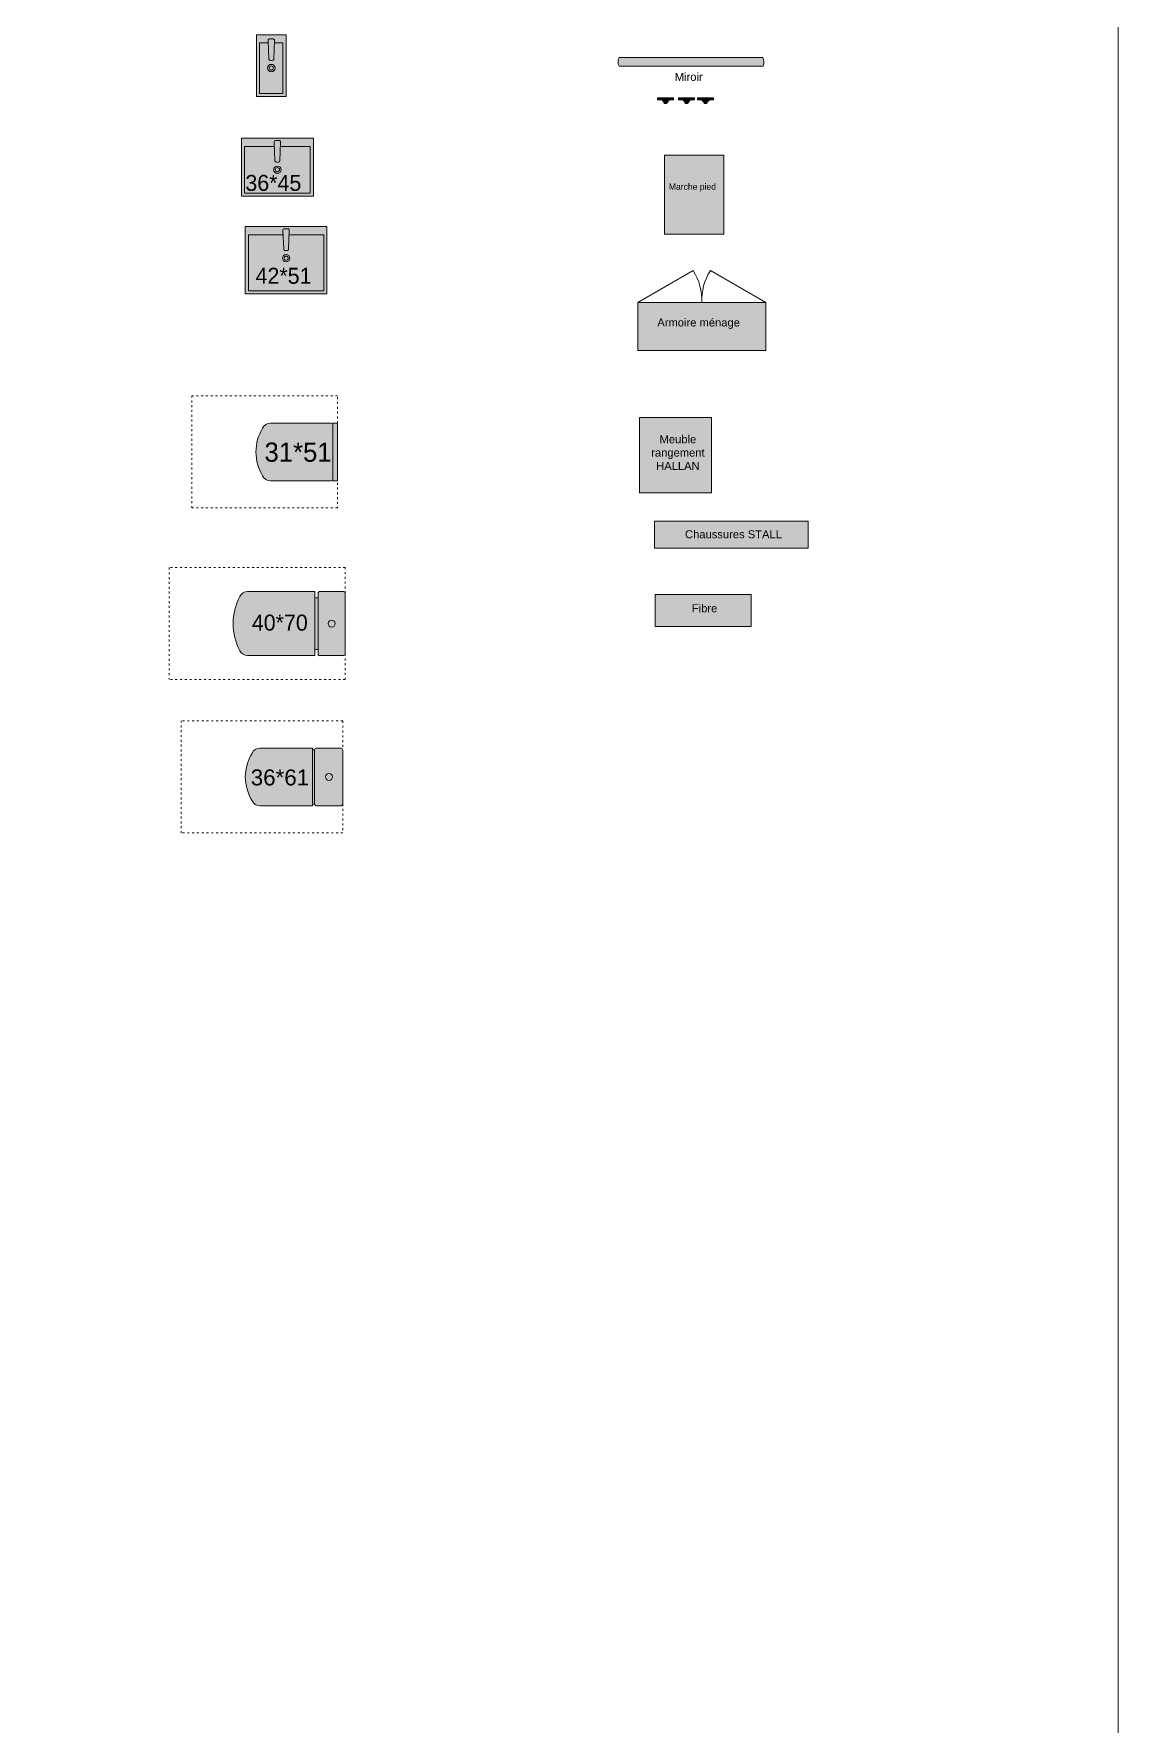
# Model space of a CAD drawing. Header units: millimetres. Extents: x -14819 to 43195, y -10328 to 20814.
# Drawn here: x 34459 to 35137, y 6931 to 7989 of the extents above; entities that cross this region are included whole.
import ezdxf

# ---------------------------------------------------------------- set-up
doc = ezdxf.new("R2010")
doc.units = ezdxf.units.MM
doc.linetypes.add('ACAD_ISO03W100', pattern=[30, 12, -18])
for name, color, linetype, lineweight in [('DV_Furnitures', 250, 'Continuous', 5), ('DV_Furnitures_Hachures', 9, 'Continuous', 5), ('DV_Hatch bathroom', 141, 'Continuous', 9)]:
    doc.layers.add(name, color=color, linetype=linetype, lineweight=lineweight)
doc.layers.add('DV_Text block', color=20, linetype='Continuous')
doc.styles.add('Col_Standard', font='')
doc.styles.get("Standard").update_dxf_attribs({"font": 'arial.ttf'})
doc.styles.get('Col_Standard').set_extended_font_data('DM Sans')

# ---------------------------------------------------------------- blocks, each defined once
blk = doc.blocks.new('*U1043')
at = {"layer": 'DV_Hatch bathroom', "transparency": 33554579}
h = blk.add_hatch(color=256, dxfattribs=at)
h.dxf.hatch_style = 1
edge = h.paths.add_edge_path(flags=16)
edge.add_line((23.5, -5.2), (1.9, -5.2))
edge.add_line((1.9, -5.2), (1.5, -14.1))
edge.add_arc((0.6, -14.1), 0.91, 270, 357.8658, ccw=False)
edge.add_line((0.6, -15), (-0.6, -15))
edge.add_arc((-0.6, -14.1), 0.91, 182.1342, 270, ccw=False)
edge.add_line((-1.5, -14.1), (-1.9, -5.2))
edge.add_line((-1.9, -5.2), (-23.5, -5.2))
edge.add_line((-23.5, -5.2), (-23.5, -40.2))
edge.add_line((-23.5, -40.2), (23.5, -40.2))
edge.add_line((23.5, -40.2), (23.5, -5.2))
edge = h.paths.add_edge_path(flags=0)
edge.add_arc((0, -19.7), 2.33, 0, 360)
edge = h.paths.add_edge_path(flags=0)
edge.add_arc((0, -19.7), 1.32, 0, 360)
h.paths.add_polyline_path([(25.5, 0), (-25.5, 0), (-25.5, -42), (25.5, -42)])
edge = h.paths.add_edge_path(flags=16)
edge.add_line((23.5, -5.2), (23.5, -40.2))
edge.add_line((23.5, -40.2), (-23.5, -40.2))
edge.add_line((-23.5, -40.2), (-23.5, -5.2))
edge.add_line((-23.5, -5.2), (-1.9, -5.2))
edge.add_line((-1.9, -5.2), (-2, -2.4))
edge.add_arc((-1.1, -2.3), 0.91, 90, 182.1342, ccw=False)
edge.add_line((-1.1, -1.4), (1.1, -1.4))
edge.add_arc((1.1, -2.3), 0.91, -2.1342, 90, ccw=False)
edge.add_line((2, -2.4), (1.9, -5.2))
edge.add_line((1.9, -5.2), (23.5, -5.2))
h = blk.add_hatch(color=256, dxfattribs=at)
h.dxf.hatch_style = 1
h.paths.add_polyline_path([(2, -2.4, 0.425166), (1.1, -1.4), (-1.1, -1.4, 0.425166), (-2, -2.4), (-1.5, -14.1, 0.403345), (-0.6, -15), (0.6, -15, 0.403345), (1.5, -14.1)])
at = {"layer": 'DV_Furnitures'}
for p, q in [((-25.5, 0), (25.5, 0)), ((-2, -2.4), (-1.5, -14.1)), ((-1.1, -1.4), (1.1, -1.4)), ((2, -2.4), (1.5, -14.1)), ((-0.6, -15), (0.6, -15))]:
    blk.add_line(p, q, dxfattribs=at)
blk.add_lwpolyline([(-25.5, -42), (-25.5, 0), (25.5, 0), (25.5, -42)], close=True, dxfattribs=at)
blk.add_lwpolyline([(1.9, -5.2), (23.5, -5.2), (23.5, -40.2), (-23.5, -40.2), (-23.5, -5.2), (-1.9, -5.2)], dxfattribs=at)
for radius in [2.33, 1.32]:
    blk.add_circle((0, -19.7), radius, dxfattribs=at)
for centre, start, end in [((-1.1, -2.3), 90, 182.1342), ((1.1, -2.3), 357.8658, 90), ((-0.6, -14.1), 182.1342, 270), ((0.6, -14.1), 270, 357.8658)]:
    blk.add_arc(centre, 0.91, start, end, dxfattribs=at)
at = {"layer": 'DV_Text block', "insert": (-19.1, -25.7), "char_height": 10, "attachment_point": 1}
blk.add_mtext_dynamic_manual_height_columns('{\\fDM Sans|b0|i0|c0|p2;42*51}', width=51.399, gutter_width=1.25, heights=[0], dxfattribs=at)
blk = doc.blocks.new('*U985')
at = {"transparency": 33554579}
h = blk.add_hatch(color=256, dxfattribs=at)
h.dxf.hatch_style = 1
h.paths.add_polyline_path([(-9, -17), (-9, 17), (-10.3, 17), (-10.3, 0), (-10.3, -17)])
at = {"layer": 'DV_Hatch bathroom', "transparency": 33554579}
h = blk.add_hatch(color=256, dxfattribs=at)
h.dxf.hatch_style = 1
edge = h.paths.add_edge_path()
edge.add_line((-10.3, 18), (-42.2, 18))
edge.add_arc((-43.1, 12.4), 5.66, 81.4928, 153.5751)
edge.add_arc((-22.3, -0.4), 30.1, 149.3763, 179.2147)
edge.add_arc((-21.9, 0.4), 30.4, 180.8198, 211.3902)
edge.add_arc((-43, -12.3), 5.73, 212.2693, 278.5711)
edge.add_line((-42.2, -18), (-10.3, -18))
edge.add_line((-10.3, -18), (-10.3, 0))
edge.add_line((-10.3, 0), (-10.3, 18))
edge = h.paths.add_edge_path(flags=16)
edge.add_arc((0, 0), 2.17, 0, 360)
edge = h.paths.add_edge_path(flags=16)
edge.add_arc((0, 0), 2.17, 0, 360)
h.paths.add_polyline_path([(8.7, 10.2), (8.7, 0), (8.7, -10.2)], flags=17)
edge = h.paths.add_edge_path()
edge.add_line((-9, 17), (-9, -17))
edge.add_arc((-8, -17), 1.04, 180, 270)
edge.add_line((-8, -18), (7.6, -18))
edge.add_arc((7.6, -17), 1.04, 270, 360)
edge.add_line((8.7, -17), (8.7, 0))
edge.add_line((8.7, 0), (8.7, 17))
edge.add_arc((7.6, 17), 1.04, 0, 90)
edge.add_line((7.6, 18), (-8, 18))
edge.add_arc((-8, 17), 1.04, 90, 180)
for p, q in [((-10.3, 18), (-43.3, 18)), ((-10.3, 0), (-10.3, 18)), ((-9, 17), (-10.3, 17)), ((-9, 17), (-10.3, 17)), ((-9, 0), (-9, 17)), ((-8, 18), (7.6, 18)), ((8.7, 17), (8.7, 0)), ((-10.3, 0), (-10.3, -18)), ((-9, 0), (-9, -17)), ((8.7, -17), (8.7, 0)), ((-10.3, -18), (-43.2, -18)), ((-9, -17), (-10.3, -17)), ((-9, -17), (-10.3, -17)), ((-8, -18), (7.6, -18))]:
    blk.add_line(p, q)
blk.add_circle((0, 0), 2.17)
for centre, radius, start, end in [((-22.3, -0.4), 30, 149.3306, 179.286), ((-43.2, 12.6), 5.42, 90.2325, 154.3979), ((-8, 17), 1.04, 90, 180), ((7.6, 17), 1.04, 0, 90), ((-22.3, 0.4), 30, 180.714, 210.6694), ((-43.2, -12.6), 5.42, 205.6021, 269.7675), ((-8, -17), 1.04, 180, 270), ((7.6, -17), 1.04, 270, 0)]:
    blk.add_arc(centre, radius, start, end)
at = {"layer": 'Defpoints', "color": 251, "linetype": 'ACAD_ISO03W100', "lineweight": 5, "ltscale": 0.1, "true_color": 0x636466}
for p, q in [((-92.3, -35), (-92.3, 35)), ((8.7, 35), (-92.3, 35)), ((8.7, 35), (8.7, 17)), ((8.7, -17), (8.7, -35)), ((8.7, -35), (-92.3, -35))]:
    blk.add_line(p, q, dxfattribs=at)
at = {"layer": 'DV_Text block'}
blk.add_text('36*61', height=10, rotation=360, dxfattribs=at).set_placement((-48.9, -5.3))
blk = doc.blocks.new('*U986')
at = {"layer": 'DV_Hatch bathroom', "transparency": 33554579}
h = blk.add_hatch(color=256, dxfattribs=at)
h.dxf.hatch_style = 1
h.paths.add_polyline_path([(-10.5, 20), (-52.5, 20, 0.287527), (-57.3, 16.9, 0.24656), (-57.3, -16.9, 0.289741), (-52.4, -20), (-10.5, -20)])
h = blk.add_hatch(color=256, dxfattribs=at)
h.dxf.hatch_style = 1
h.paths.add_polyline_path([(8.5, 19, 0.414214), (7.5, 20), (-7.5, 20, 0.414214), (-8.5, 19), (-8.5, -19, 0.414214), (-7.5, -20), (7.5, -20, 0.414214), (8.5, -19)])
h.paths.add_polyline_path([(2.2, 0, -1), (-2.2, 0, -1)], flags=16)
h.paths.add_polyline_path([(2.2, 0, 1), (-2.2, 0, 1)], flags=16)
edge = h.paths.add_edge_path()
edge.add_line((-8.5, 16.1), (-10.5, 16.1))
edge.add_line((-10.5, 16.1), (-10.5, -16.1))
edge.add_spline(control_points=[(-10.5, -16.1), (-10.4, -16.1), (-9.5, -16.1), (-8.5, -16.1)], knot_values=[14.159544, 14.159544, 14.159544, 14.159544, 14.250131, 14.250131, 14.250131, 14.250131], degree=3, periodic=0)
edge.add_line((-8.5, -16.1), (-8.5, 16.1))
for p, q in [((-10.5, 20), (-52.5, 20)), ((-10.5, -20), (-10.5, 20)), ((-8.5, 16.1), (-10.5, 16.1)), ((-10.5, -16.1), (-10.5, 16.1)), ((-8.5, -19), (-8.5, 19)), ((-7.5, 20), (7.5, 20)), ((8.5, -19), (8.5, 19)), ((-10.5, -20), (-52.5, -20)), ((-7.5, -20), (7.5, -20))]:
    blk.add_line(p, q)
blk.add_circle((0, 0), 2.17)
for centre, radius, start, end in [((-25.1, 0), 36.4, 152.2988, 207.7012), ((-52.4, 14.6), 5.42, 90.2325, 154.3979), ((-7.5, 19), 1.04, 90, 180), ((7.5, 19), 1.04, 360, 90), ((-52.4, -14.6), 5.42, 205.6021, 269.7675), ((-7.5, -19), 1.04, 180, 270), ((7.5, -19), 1.04, 270, 0)]:
    blk.add_arc(centre, radius, start, end)
blk.add_open_spline([(-8.3, -16.1), (-9.5, -16.1), (-10.7, -16.1), (-10.5, -16.1)], degree=3)
at = {"layer": 'Defpoints', "color": 251, "linetype": 'ACAD_ISO03W100', "lineweight": 5, "ltscale": 0.1, "true_color": 0x636466}
for p, q in [((8.5, 35), (-101.5, 35)), ((-101.5, 35), (-101.5, -35)), ((8.5, 19), (8.5, 35)), ((8.5, -35), (8.5, -19)), ((8.5, -35), (-101.5, -35))]:
    blk.add_line(p, q, dxfattribs=at)
at = {"layer": 'DV_Text block', "insert": (-14.9, 5.6), "char_height": 10, "attachment_point": 3}
blk.add_mtext_dynamic_manual_height_columns('{\\fDM Sans|b0|i0|c0|p2;40*70}', width=8.455, gutter_width=1.25, heights=[0], dxfattribs=at)
blk = doc.blocks.new('*U1012')
at = {"layer": 'DV_Hatch bathroom', "transparency": 33554579}
h = blk.add_hatch(color=256, dxfattribs=at)
h.dxf.hatch_style = 1
h.paths.add_polyline_path([(0, 17, 0.414214), (-1, 18), (-38.9, 18, 0.287527), (-43.8, 14.9, 0.131454), (-48, 0, 0.131454), (-43.8, -14.9, 0.289725), (-38.9, -18), (-1, -18, 0.414214), (0, -17)])
h.paths.add_polyline_path([(3, 18), (0, 18), (0, -18), (3, -18)])
at = {"lineweight": 5}
for p, q in [((-1, 18), (-38.9, 18)), ((0, -18), (0, 18)), ((0, 18), (3, 18)), ((0, 17), (0, 0)), ((3, -18), (3, 18)), ((0, -17), (0, 0)), ((-1, -18), (-38.9, -18)), ((0, -18), (3, -18))]:
    blk.add_line(p, q, dxfattribs=at)
for centre, radius, start, end in [((-18, -0.4), 30, 149.3306, 179.286), ((-38.9, 12.6), 5.42, 90.2325, 154.3979), ((-1, 17), 1.04, 0, 90), ((-18, 0.4), 30, 180.714, 210.6694), ((-38.9, -12.6), 5.42, 205.6021, 269.7675), ((-1, -17), 1.04, 270, 0)]:
    blk.add_arc(centre, radius, start, end, dxfattribs=at)
at = {"layer": 'Defpoints', "color": 251, "linetype": 'ACAD_ISO03W100', "lineweight": 5, "ltscale": 0.1, "true_color": 0x636466}
for p, q in [((3, 35), (-88, 35)), ((-88, -35), (-88, 35)), ((3, 18), (3, 35)), ((3, -16.3), (3, -35)), ((3, -35), (-88, -35))]:
    blk.add_line(p, q, dxfattribs=at)
at = {"layer": 'DV_Text block', "insert": (-42.6, 5.9), "char_height": 12, "attachment_point": 1}
blk.add_mtext_dynamic_manual_height_columns('{\\fDM Sans|b0|i0|c0|p2;31*51}', width=33.608, gutter_width=12.5, heights=[0], dxfattribs=at)
blk = doc.blocks.new('*U1042')
at = {"layer": 'DV_Hatch bathroom', "transparency": 33554579}
h = blk.add_hatch(color=256, dxfattribs=at)
h.dxf.hatch_style = 1
edge = h.paths.add_edge_path(flags=0)
edge.add_line((20.5, -5.2), (1.9, -5.2))
edge.add_line((1.9, -5.2), (1.5, -14.1))
edge.add_arc((0.6, -14.1), 0.91, 270, 357.8658, ccw=False)
edge.add_line((0.6, -15), (-0.6, -15))
edge.add_arc((-0.6, -14.1), 0.91, 182.1342, 270, ccw=False)
edge.add_line((-1.5, -14.1), (-1.9, -5.2))
edge.add_line((-1.9, -5.2), (-20.5, -5.2))
edge.add_line((-20.5, -5.2), (-20.5, -34.3))
edge.add_line((-20.5, -34.3), (20.5, -34.3))
edge.add_line((20.5, -34.3), (20.5, -5.2))
edge = h.paths.add_edge_path(flags=0)
edge.add_arc((0, -19.7), 2.33, 0, 360)
edge = h.paths.add_edge_path(flags=0)
edge.add_arc((0, -19.7), 1.32, 0, 360)
h.paths.add_polyline_path([(22.5, 0), (-22.5, 0), (-22.5, -36.1), (22.5, -36.1)])
edge = h.paths.add_edge_path(flags=16)
edge.add_line((20.5, -5.2), (20.5, -34.3))
edge.add_line((20.5, -34.3), (-20.5, -34.3))
edge.add_line((-20.5, -34.3), (-20.5, -5.2))
edge.add_line((-20.5, -5.2), (-1.9, -5.2))
edge.add_line((-1.9, -5.2), (-2, -2.4))
edge.add_arc((-1.1, -2.3), 0.91, 90, 182.1342, ccw=False)
edge.add_line((-1.1, -1.4), (1.1, -1.4))
edge.add_arc((1.1, -2.3), 0.91, -2.1342, 90, ccw=False)
edge.add_line((2, -2.4), (1.9, -5.2))
edge.add_line((1.9, -5.2), (20.5, -5.2))
h = blk.add_hatch(color=256, dxfattribs=at)
h.dxf.hatch_style = 1
h.paths.add_polyline_path([(20.5, -5.2), (1.9, -5.2), (1.5, -14.1, -0.403345), (0.6, -15), (-0.6, -15, -0.403345), (-1.5, -14.1), (-1.9, -5.2), (-20.5, -5.2), (-20.5, -34.3), (20.5, -34.3)])
h = blk.add_hatch(color=256, dxfattribs=at)
h.dxf.hatch_style = 1
h.paths.add_polyline_path([(2, -2.4, 0.425166), (1.1, -1.4), (-1.1, -1.4, 0.425166), (-2, -2.4), (-1.5, -14.1, 0.403345), (-0.6, -15), (0.6, -15, 0.403345), (1.5, -14.1)])
at = {"layer": 'DV_Furnitures'}
for p, q in [((22.5, 0), (-22.5, 0)), ((-2, -2.4), (-1.5, -14.1)), ((-1.1, -1.4), (1.1, -1.4)), ((2, -2.4), (1.5, -14.1)), ((-0.6, -15), (0.6, -15))]:
    blk.add_line(p, q, dxfattribs=at)
blk.add_lwpolyline([(-22.5, -36.1), (-22.5, 0), (22.5, 0), (22.5, -36.1)], close=True, dxfattribs=at)
blk.add_lwpolyline([(1.9, -5.2), (20.5, -5.2), (20.5, -34.3), (-20.5, -34.3), (-20.5, -5.2), (-1.9, -5.2)], dxfattribs=at)
for radius in [2.33, 1.32]:
    blk.add_circle((0, -19.7), radius, dxfattribs=at)
for centre, start, end in [((-1.1, -2.3), 90, 182.1342), ((1.1, -2.3), 357.8658, 90), ((-0.6, -14.1), 182.1342, 270), ((0.6, -14.1), 270, 357.8658)]:
    blk.add_arc(centre, 0.91, start, end, dxfattribs=at)
at = {"layer": 'DV_Text block', "insert": (-20, -22.9), "char_height": 10, "attachment_point": 1}
blk.add_mtext_dynamic_manual_height_columns('{\\fDM Sans|b0|i0|c0|p2;36*45}', width=51.399, gutter_width=1.25, heights=[0], dxfattribs=at)
blk = doc.blocks.new('*U1040')
at = {"layer": 'DV_Hatch bathroom', "transparency": 33554579}
h = blk.add_hatch(color=256, dxfattribs=at)
h.dxf.hatch_style = 1
h.paths.add_polyline_path([(9.2, 20.7), (-9.3, 20.7), (-9.3, -17.8), (9.2, -17.8)])
for p, q in [((-9.3, -17.8), (-9.3, 20.7)), ((-1.9, 15.7), (-7.3, 15.7)), ((-2, 17.3), (-1.5, 5.5)), ((-1.1, 18.2), (1.1, 18.2)), ((2, 17.3), (1.5, 5.5)), ((7.3, 15.7), (1.9, 15.7)), ((-0.6, 4.7), (0.6, 4.7))]:
    blk.add_line(p, q)
blk.add_lwpolyline([(9.2, -17.8), (-9.3, -17.8), (-9.3, 20.7), (9.2, 20.7)], close=True)
for points in [[(-7.3, 15.7), (-7.3, 15.7), (-1.9, 15.7)], [(1.9, 15.7), (7.3, 15.7), (7.3, -15.8), (-7.3, -15.8), (-7.3, 15.7)]]:
    blk.add_lwpolyline(points)
for radius in [2.33, 1.32]:
    blk.add_circle((0, 0), radius)
for centre, start, end in [((-1.1, 17.3), 90, 182.1342), ((1.1, 17.3), 357.8658, 90), ((-0.6, 5.6), 182.1342, 270), ((0.6, 5.6), 270, 357.8658)]:
    blk.add_arc(centre, 0.91, start, end)
blk = doc.blocks.new('Hubsch big hook')
at = {"layer": 'DV_Furnitures_Hachures'}
h = blk.add_hatch(color=256, dxfattribs=at)
h.dxf.hatch_style = 1
edge = h.paths.add_edge_path()
edge.add_line((42.863, 75.45), (42.963, 75.45))
edge.add_line((42.963, 75.45), (42.963, 75.437))
edge.add_line((42.963, 75.437), (42.943, 75.437))
edge.add_arc((42.949, 75.411), 0.0271, 103.9798, 170.7161)
edge.add_line((42.922, 75.415), (42.905, 75.415))
edge.add_arc((42.876, 75.408), 0.0294, 13.0947, 75.9997)
edge.add_line((42.884, 75.437), (42.863, 75.437))
edge.add_line((42.863, 75.437), (42.863, 75.45))
blk.add_lwpolyline([(42.863, 75.45), (42.963, 75.45), (42.963, 75.437), (42.943, 75.437, 0.299712), (42.922, 75.415), (42.905, 75.415, 0.281582), (42.884, 75.437), (42.863, 75.437)], format="xyb", close=True)
blk = doc.blocks.new('Stepstool')
at = {"layer": 'DV_Furnitures_Hachures'}
h = blk.add_hatch(color=256, dxfattribs=at)
h.dxf.hatch_style = 1
h.paths.add_polyline_path([(0, 0), (0, 0.494), (0.372, 0.494), (0.372, 0)])
at = {"layer": 'DV_Furnitures'}
blk.add_lwpolyline([(0, 0), (0, 0.494), (0.372, 0.494), (0.372, 0)], close=True, dxfattribs=at)
at = {"layer": 'DV_Text block', "insert": (0.469, 0.317), "char_height": 0.04, "attachment_point": 3, "style": 'Col_Standard'}
blk.add_mtext_dynamic_manual_height_columns('\\pxql;Marche pied', width=0.44071, gutter_width=1.123, heights=[0], dxfattribs=at)
blk = doc.blocks.new('Meuble ménage 1')
at = {"layer": 'DV_Furnitures_Hachures', "lineweight": 5}
h = blk.add_hatch(color=256, dxfattribs=at)
h.dxf.hatch_style = 1
h.paths.add_polyline_path([(0, 0.3), (0.8, 0.3), (0.8, 0), (0, 0)])
at = {"lineweight": 5}
for points in [[(0, 0.3), (0.346, 0.5)], [(0, 0.3), (0.346, 0.5)], [(0.8, 0.3), (0.454, 0.5)]]:
    blk.add_lwpolyline(points, dxfattribs=at)
for points in [[(0.346, 0.5, -0.154344), (0.4, 0.3)], [(0.454, 0.5, 0.154344), (0.4, 0.3)]]:
    blk.add_lwpolyline(points, format="xyb", dxfattribs=at)
blk.add_lwpolyline([(0, 0.3), (0.8, 0.3), (0.8, 0), (0, 0)], close=True, dxfattribs=at)
at = {"layer": 'DV_Text block', "lineweight": 5, "insert": (0.122, 0.201), "char_height": 0.05, "attachment_point": 1}
blk.add_mtext_dynamic_manual_height_columns('Armoire ménage', width=0.83318, gutter_width=1, heights=[0], dxfattribs=at)
blk = doc.blocks.new('Hallan')
at = {"layer": 'DV_Furnitures_Hachures', "lineweight": 5}
h = blk.add_hatch(color=256, dxfattribs=at)
h.dxf.hatch_style = 1
h.paths.add_polyline_path([(0, 0.47), (0.45, 0.47), (0.45, 0), (0, 0)])
at = {"lineweight": 5}
blk.add_lwpolyline([(0, 0.47), (0.45, 0.47), (0.45, 0), (0, 0)], close=True, dxfattribs=at)
at = {"layer": 'DV_Text block', "lineweight": 5, "insert": (-0.019, 0.359), "char_height": 0.05, "attachment_point": 1}
blk.add_mtext_dynamic_manual_height_columns('\\pxqc;Meuble rangement HALLAN', width=0.51974, gutter_width=1, heights=[0.39], dxfattribs=at)
blk = doc.blocks.new('Meuble chaussures')
at = {"layer": 'DV_Furnitures_Hachures', "lineweight": 5}
h = blk.add_hatch(color=256, dxfattribs=at)
h.dxf.hatch_style = 1
h.paths.add_polyline_path([(0, 0.17), (0.96, 0.17), (0.96, 0), (0, 0)])
at = {"lineweight": 5}
blk.add_lwpolyline([(0, 0.17), (0.96, 0.17), (0.96, 0), (0, 0)], close=True, dxfattribs=at)
at = {"layer": 'DV_Text block', "lineweight": 5, "insert": (0.191, 0.112), "char_height": 0.05, "attachment_point": 1}
blk.add_mtext_dynamic_manual_height_columns('Chaussures STALL', width=0.82269, gutter_width=1, heights=[0], dxfattribs=at)
blk = doc.blocks.new('Miroir 90cm')
at = {"layer": 'DV_Furnitures_Hachures', "lineweight": 5}
h = blk.add_hatch(color=256, dxfattribs=at)
h.dxf.hatch_style = 1
edge = h.paths.add_edge_path()
edge.add_line((-0.45, 0.055), (0.448, 0.055))
edge.add_arc((0.386, 0.025), 0.0685, -21.4069, 26.1716, ccw=False)
edge.add_line((0.45, 0), (-0.45, 0))
edge.add_arc((-0.397, 0.028), 0.0599, 152.5499, 207.4185, ccw=False)
at = {"lineweight": 5}
blk.add_lwpolyline([(-0.45, 0.055), (0.448, 0.055, -0.210635), (0.45, 0), (-0.45, 0, -0.244091)], format="xyb", close=True, dxfattribs=at)
at = {"layer": 'DV_Text block', "lineweight": 5, "insert": (-0.102, -0.042), "char_height": 0.05, "attachment_point": 1}
blk.add_mtext_dynamic_manual_height_columns('Miroir', width=0.81616, gutter_width=1, heights=[0], dxfattribs=at)
blk = doc.blocks.new('Tablette box')
at = {"layer": 'DV_Furnitures_Hachures', "lineweight": 5}
h = blk.add_hatch(color=256, dxfattribs=at)
h.dxf.hatch_style = 1
h.paths.add_polyline_path([(0, 0.2), (0.6, 0.2), (0.6, 0), (0, 0)])
at = {"lineweight": 5}
blk.add_lwpolyline([(0, 0.2), (0.6, 0.2), (0.6, 0), (0, 0)], close=True, dxfattribs=at)
at = {"layer": 'DV_Text block', "lineweight": 5, "insert": (0.229, 0.138), "char_height": 0.05, "attachment_point": 1}
blk.add_mtext_dynamic_manual_height_columns('Fibre', width=1.41829, gutter_width=1, heights=[0], dxfattribs=at)

msp = doc.modelspace()

# ---------------------------------------------------------------- linework, layer by layer
at = {"lineweight": 5}
msp.add_lwpolyline([(32311.78, 9759.32), (35136.58, 9759.32), (35136.58, 6347.73), (32311.78, 6347.73)], close=True, dxfattribs=at)

# ---------------------------------------------------------------- block references
at = {"color": 9, "xscale": 100, "yscale": 100, "zscale": 100}
msp.add_blockref('Stepstool', (34852.98, 7863.45), dxfattribs=at)
at = {"lineweight": 5, "xscale": 100, "yscale": 100, "zscale": 100}
for name, p in [('Meuble chaussures', (34846.8, 7667.18)), ('Tablette box', (34847.28, 7618.34))]:
    msp.add_blockref(name, p, dxfattribs=at)
at = {"layer": 'DV_Furnitures', "color": 18, "true_color": 0x000000}
msp.add_blockref('*U1040', (34607.37, 7967.23), dxfattribs=at)
at = {"layer": 'DV_Furnitures', "lineweight": 5, "xscale": 100, "yscale": 100, "zscale": 100}
for name, p in [('Miroir 90cm', (34869.7, 7968.43)), ('Meuble ménage 1', (34836.38, 7790.65)), ('Hallan', (34837.37, 7701.87))]:
    msp.add_blockref(name, p, dxfattribs=at)
at = {"layer": 'DV_Furnitures', "xscale": -100, "yscale": 100, "zscale": 100}
for p in [(39145.08, 403.69), (39158.2, 403.69), (39170.05, 403.69)]:
    msp.add_blockref('Hubsch big hook', p, dxfattribs=at)
at = {"layer": 'DV_Furnitures'}
for name, p in [('*U1012', (34645.72, 7727.32)), ('*U986', (34645.05, 7620.06)), ('*U985', (34643.41, 7524.23))]:
    msp.add_blockref(name, p, dxfattribs=at)
at = {"layer": 'DV_Hatch bathroom'}
for name, p in [('*U1042', (34611.17, 7923.38)), ('*U1043', (34616.62, 7868.13))]:
    msp.add_blockref(name, p, dxfattribs=at)

doc.saveas('drawing.dxf')
